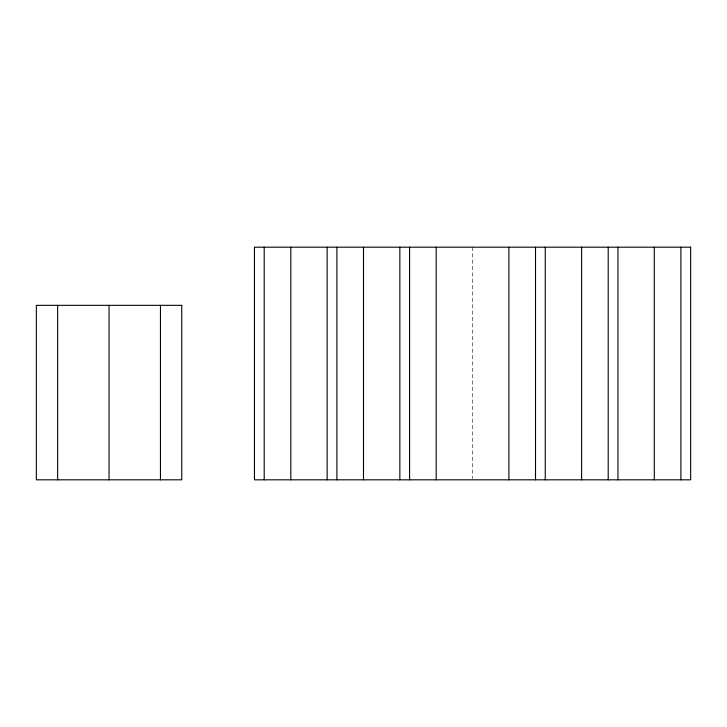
<?xml version="1.0" encoding="UTF-8"?>
<svg xmlns="http://www.w3.org/2000/svg" width="727" height="727" viewBox="0 0 727 727"><rect width="100%" height="100%" fill="white"/><g stroke="black" fill="none" stroke-linecap="round" stroke-linejoin="round"><path stroke-width="0.55" stroke-dasharray="3.63 2.73" d="M472.514 247.18L472.55 478.684"/><path stroke-width="1.09" d="M680.908 247.18L680.908 479.82M654.3 247.18L654.3 479.82M617.95 247.18L617.95 479.82M608.208 247.18L608.208 479.82M581.6 247.18L581.6 479.82M545.25 247.18L545.25 479.82M535.508 247.18L535.508 479.82M508.9 247.18L508.9 479.82M436.2 247.18L436.2 479.82M409.592 247.18L409.592 479.82M399.85 247.18L399.85 479.82M363.5 247.18L363.5 479.82M336.892 247.18L336.892 479.82M327.15 247.18L327.15 479.82M290.8 247.18L290.8 479.82M264.192 247.18L264.192 479.82M160.458 305.34L160.458 479.82M109.05 305.34L109.05 479.82M57.642 305.34L57.642 479.82M690.65 247.18L254.45 247.18L254.45 479.82L690.65 479.82L690.65 247.18M181.75 305.34L36.35 305.34L36.35 479.82L181.75 479.82L181.75 305.34"/></g></svg>
